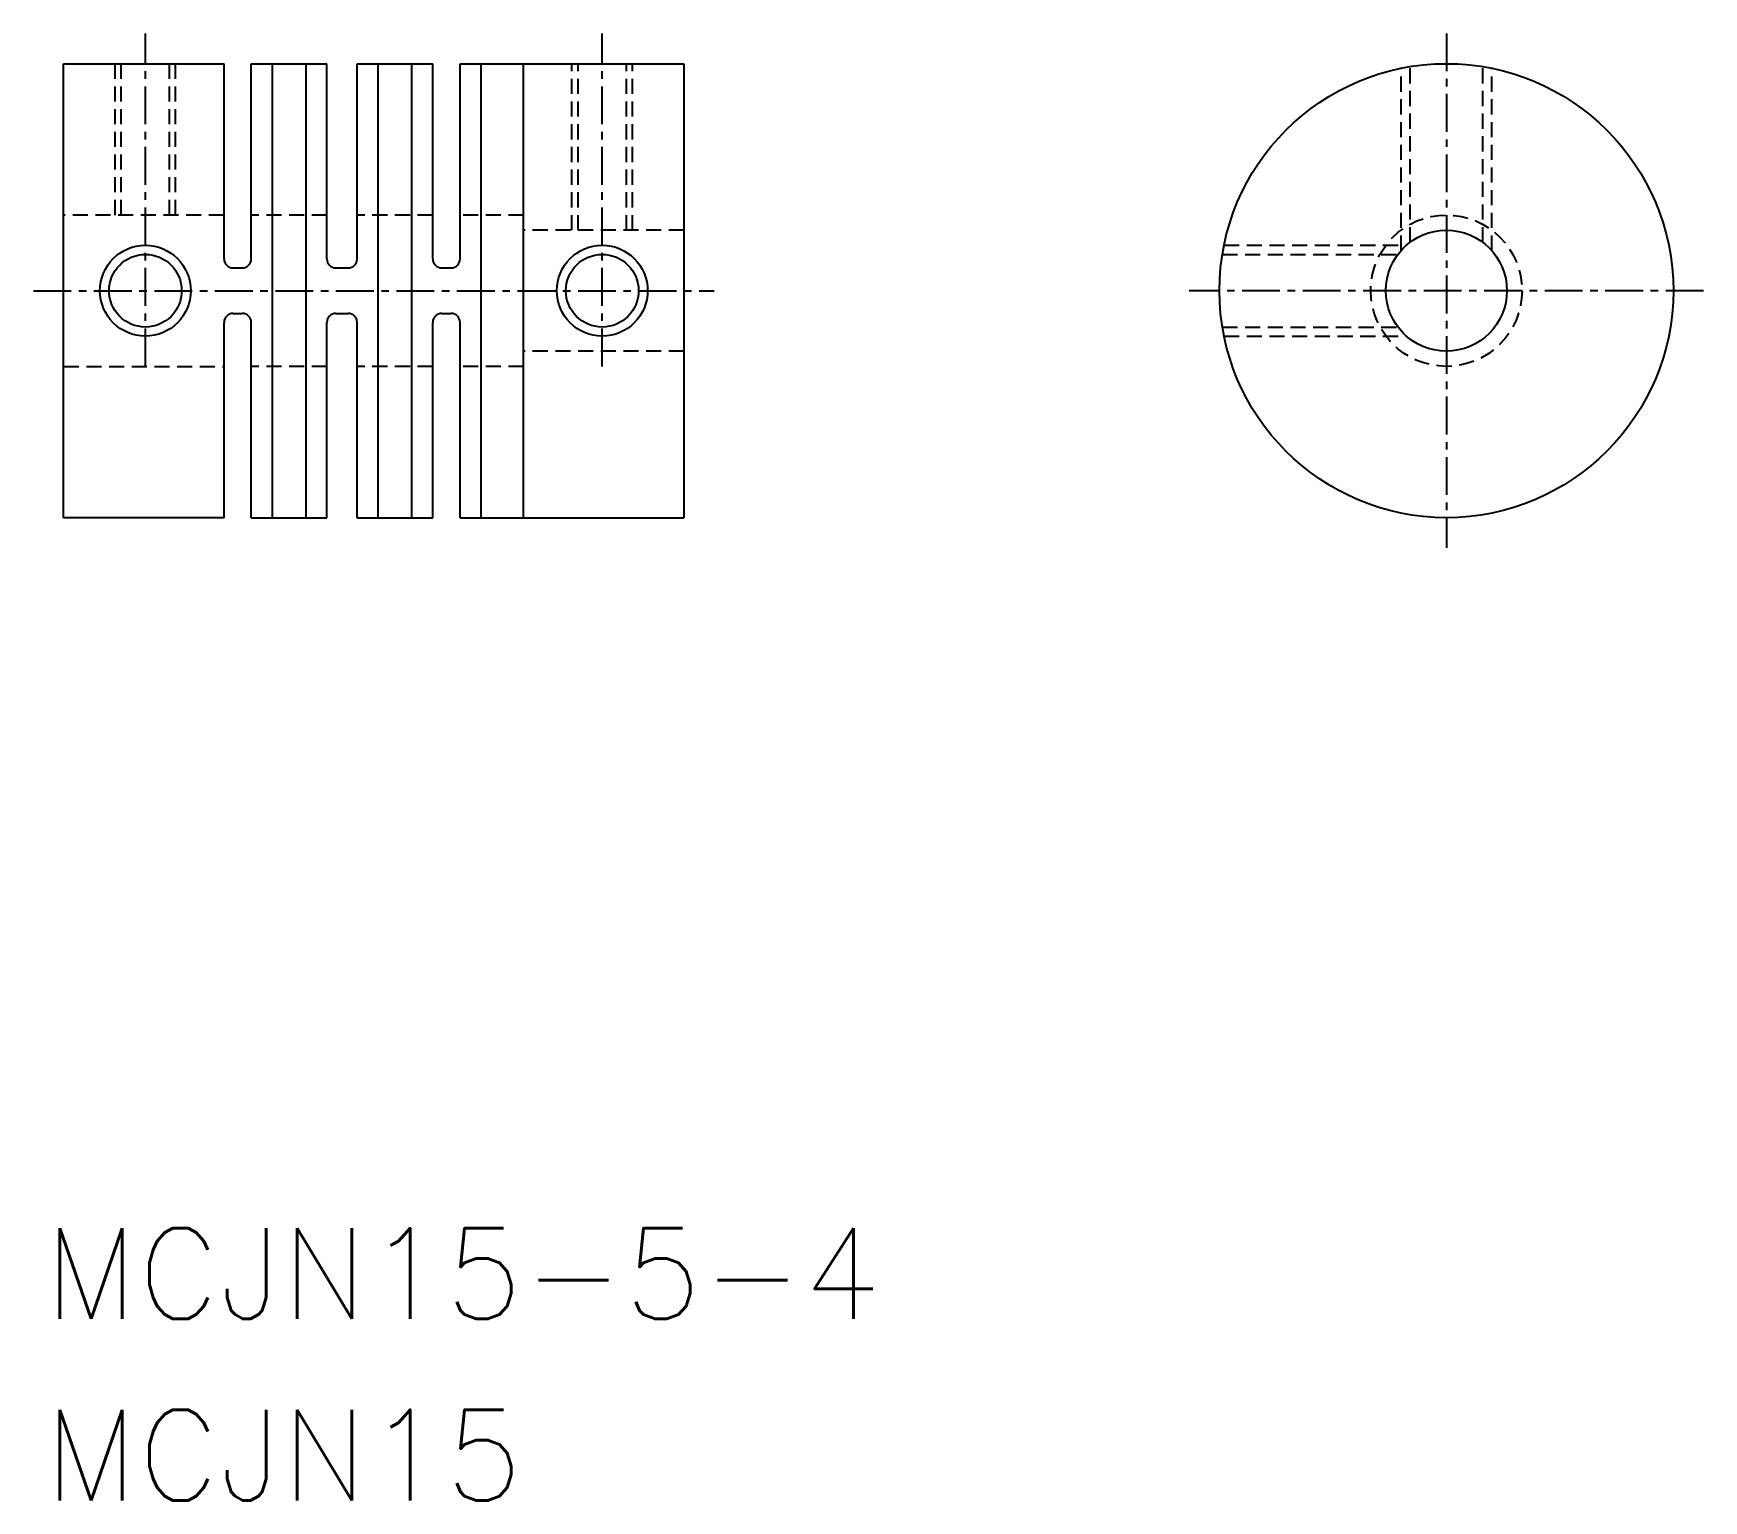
# Model space of a CAD drawing. Extents: x 57.8 to 113, y 61.9 to 110.4.
import ezdxf

# ---------------------------------------------------------------- set-up
doc = ezdxf.new("R2010")
doc.units = 0
doc.linetypes.add('CENTER', pattern=[2, 1.25, -0.25, 0.25, -0.25])
doc.linetypes.add('DASHED', pattern=[0.75, 0.5, -0.25])
doc.layers.get('0').update_dxf_attribs({"linetype": 'CONTINUOUS'})
doc.layers.add('CENTER', color=1, linetype='CENTER')
doc.styles.add('MISUMI', font='txt.shx')

msp = doc.modelspace()

# ---------------------------------------------------------------- linework, layer by layer
at = {"color": 7, "linetype": 'CONTINUOUS'}
for p, q in [((58.839, 94.413), (58.839, 109.413)), ((58.839, 109.413), (64.139, 109.413)), ((64.139, 102.963), (64.139, 109.413)), ((65.039, 102.963), (65.039, 109.413)), ((65.039, 109.413), (67.539, 109.413)), ((65.739, 94.413), (65.739, 109.413)), ((66.839, 109.413), (66.839, 94.413)), ((67.539, 102.963), (67.539, 109.413)), ((68.539, 102.963), (68.539, 109.413)), ((68.539, 109.413), (71.039, 109.413)), ((69.239, 94.413), (69.239, 109.413)), ((70.339, 109.413), (70.339, 94.413)), ((71.039, 102.963), (71.039, 109.413)), ((71.939, 102.963), (71.939, 109.413)), ((71.939, 109.413), (79.339, 109.413)), ((72.639, 94.413), (72.639, 109.413)), ((74.039, 94.413), (74.039, 109.413)), ((79.339, 109.413), (79.339, 94.413)), ((64.439, 102.663), (64.739, 102.663)), ((67.839, 102.663), (68.239, 102.663)), ((71.339, 102.663), (71.639, 102.663)), ((64.439, 101.163), (64.739, 101.163)), ((67.839, 101.163), (68.239, 101.163)), ((71.339, 101.163), (71.639, 101.163)), ((64.139, 94.413), (64.139, 100.863)), ((65.039, 94.413), (65.039, 100.863)), ((67.539, 94.413), (67.539, 100.863)), ((68.539, 94.413), (68.539, 100.863)), ((71.039, 94.413), (71.039, 100.863)), ((71.939, 94.413), (71.939, 100.863)), ((64.139, 94.413), (58.839, 94.413)), ((65.039, 94.413), (67.539, 94.413)), ((68.539, 94.413), (71.039, 94.413)), ((71.939, 94.413), (79.339, 94.413))]:
    msp.add_line(p, q, dxfattribs=at)
at = {"color": 3, "linetype": 'DASHED'}
for p, q in [((60.539, 104.413), (60.539, 109.413)), ((60.739, 104.413), (60.739, 109.413)), ((62.339, 104.413), (62.339, 109.413)), ((62.539, 104.413), (62.539, 109.413)), ((75.639, 103.913), (75.639, 109.413)), ((75.839, 103.913), (75.839, 109.413)), ((77.439, 103.913), (77.439, 109.413)), ((77.639, 103.913), (77.639, 109.413)), ((103.339, 103.513), (103.339, 109.317)), ((105.739, 103.513), (105.739, 109.317)), ((103.039, 103.236), (103.039, 109.262)), ((106.039, 103.236), (106.039, 109.262)), ((64.139, 104.413), (58.839, 104.413)), ((67.539, 104.413), (65.039, 104.413)), ((71.039, 104.413), (68.539, 104.413)), ((74.039, 104.413), (71.939, 104.413)), ((79.339, 103.913), (74.039, 103.913)), ((97.191, 103.413), (103.216, 103.413)), ((97.136, 103.113), (102.939, 103.113)), ((97.136, 100.713), (102.939, 100.713)), ((79.339, 99.913), (74.039, 99.913)), ((97.191, 100.413), (103.216, 100.413)), ((58.839, 99.413), (64.139, 99.413)), ((67.539, 99.413), (65.039, 99.413)), ((71.039, 99.413), (68.539, 99.413)), ((74.039, 99.413), (71.939, 99.413))]:
    msp.add_line(p, q, dxfattribs=at)
at = {"color": 7, "linetype": 'CONTINUOUS'}
for centre, radius in [((104.539, 101.913), 7.5), ((104.539, 101.913), 2), ((61.539, 101.913), 1.2), ((76.639, 101.913), 1.2)]:
    msp.add_circle(centre, radius, dxfattribs=at)
at = {"color": 3, "linetype": 'DASHED'}
msp.add_circle((104.539, 101.913), 2.5, dxfattribs=at)
at = {"color": 3, "linetype": 'CONTINUOUS'}
for centre in [(61.539, 101.913), (76.639, 101.913)]:
    msp.add_circle(centre, 1.5, dxfattribs=at)
at = {"color": 7, "linetype": 'CONTINUOUS'}
for centre, start, end in [((64.439, 102.963), 180, 270), ((64.739, 102.963), 270, 0), ((67.839, 102.963), 180, 270), ((68.239, 102.963), 270, 0), ((71.339, 102.963), 180, 270), ((71.639, 102.963), 270, 0), ((64.439, 100.863), 90, 180), ((64.739, 100.863), 0, 90), ((67.839, 100.863), 90, 180), ((68.239, 100.863), 0, 90), ((71.339, 100.863), 90, 180), ((71.639, 100.863), 0, 90)]:
    msp.add_arc(centre, 0.3, start, end, dxfattribs=at)
at = {"layer": 'CENTER', "color": 1, "linetype": 'CENTER'}
for p, q in [((61.539, 99.413), (61.539, 110.413)), ((76.639, 99.413), (76.639, 110.413)), ((104.539, 110.413), (104.539, 93.413)), ((57.839, 101.913), (80.339, 101.913)), ((113.039, 101.913), (96.039, 101.913))]:
    msp.add_line(p, q, dxfattribs=at)

# ---------------------------------------------------------------- texts
at = {"color": 7, "linetype": 'CONTINUOUS', "style": 'MISUMI'}
for s, p in [('MCJN15-5-4', (58.202, 67.939)), ('MCJN15', (58.202, 61.939))]:
    msp.add_text(s, height=3, dxfattribs=at).set_placement(p)

doc.saveas('drawing.dxf')
